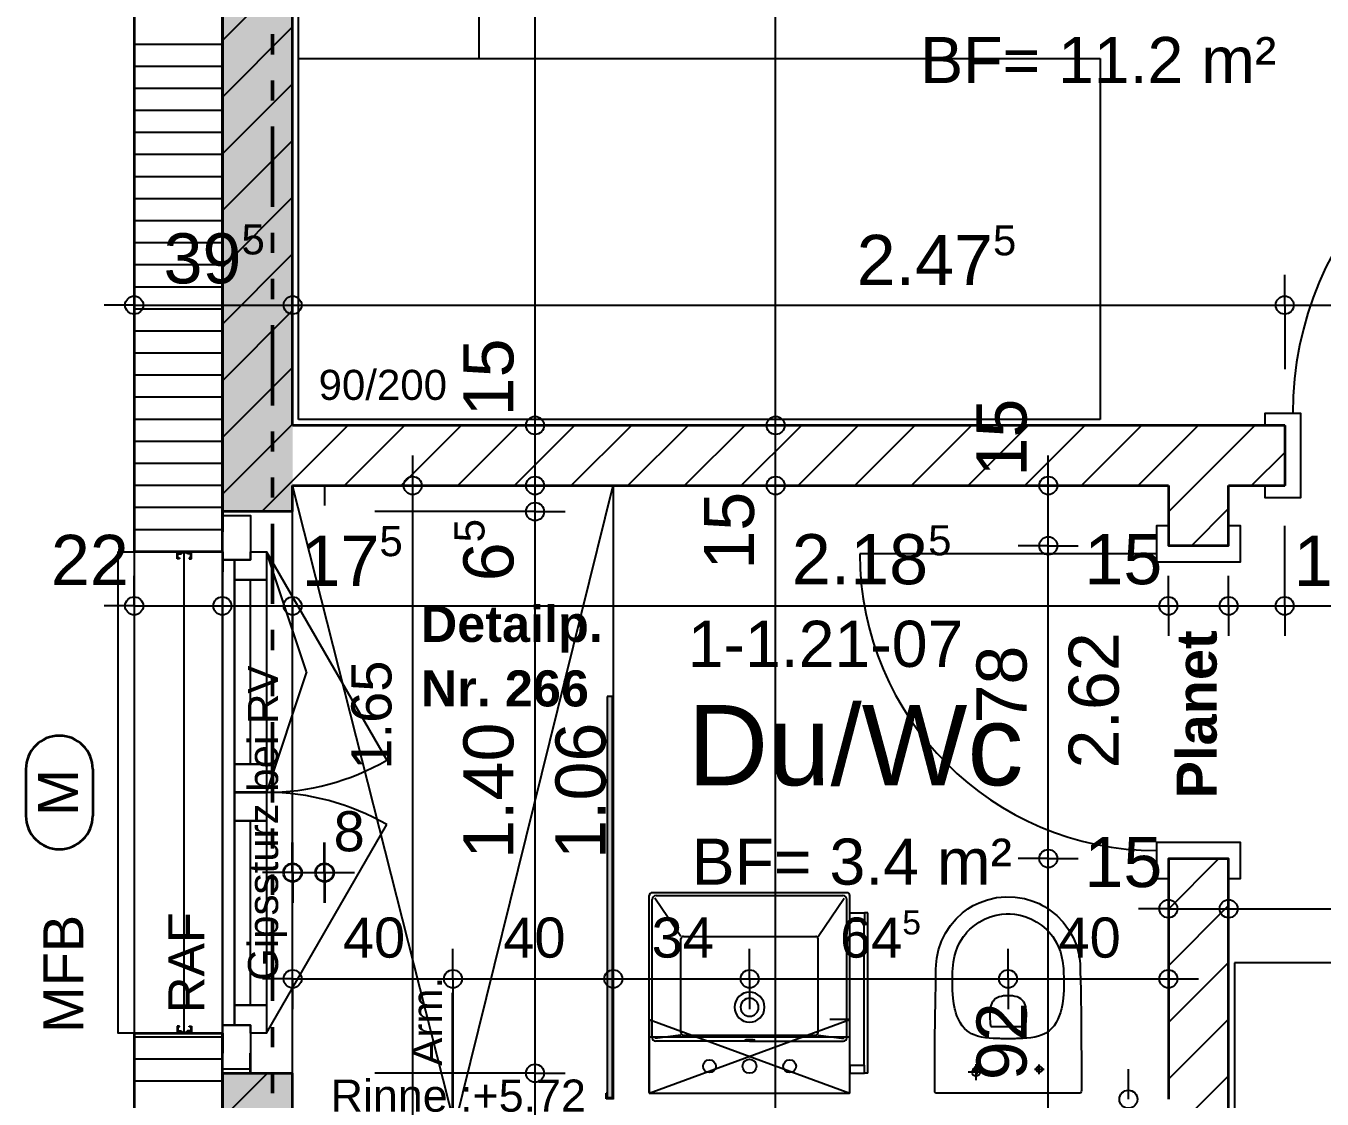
# Model space of a CAD drawing. Header units: centimetres. Extents: x 0.3 to 84.3, y 0.3 to 59.7.
# Drawn here: x 30.68 to 37.15, y 37.53 to 42.89 of the extents above; entities that cross this region are included whole.
import ezdxf

# ---------------------------------------------------------------- set-up
doc = ezdxf.new("R2010")
doc.units = ezdxf.units.CM
for name, pattern in [('AUSGEZOGEN', [0]), ('LINIE_23', [0.79, 0.4, -0.13, 0, -0.13, 0, -0.13]), ('PHANTOM', [63.5, 31.75, -6.35, 6.35, -6.35, 6.35, -6.35]), ('PUNKT', [6.35, 0, -6.35]), ('RAND', [44.45, 12.7, -6.35, 12.7, -6.35, 0, -6.35]), ('VERDECKT', [9.525, 6.35, -3.175])]:
    doc.linetypes.add(name, pattern=pattern)
for name, color, linetype, lineweight in [('Bad', 7, 'AUSGEZOGEN', 25), ('Bauachsen grob', 7, 'RAND', 25), ('Daemmung', 7, 'AUSGEZOGEN', 35), ('Fenster', 7, 'AUSGEZOGEN', 35), ('Fensterleibung Beton', 7, 'AUSGEZOGEN', 35), ('Fuellflaeche tragende Wände MW', 7, 'AUSGEZOGEN', 25), ('Oeffnungsrichtung Fenster', 7, 'AUSGEZOGEN', 25), ('Raumbezeichnung', 7, 'AUSGEZOGEN', 35), ('Rolladen', 7, 'AUSGEZOGEN', 25), ('Text Koten', 7, 'AUSGEZOGEN', 50), ('Text Werkplan Ausfuehrung', 7, 'AUSGEZOGEN', 50), ('Tuerzarge', 7, 'AUSGEZOGEN', 25), ('Vorhangbrett', 7, 'AUSGEZOGEN', 25), ('Wand Mauerwerk tragend', 7, 'AUSGEZOGEN', 35), ('Werkplan- Ausfuehrungsmasse', 7, 'AUSGEZOGEN', 25)]:
    doc.layers.add(name, color=color, linetype=linetype, lineweight=lineweight)
for name, color, linetype, lineweight, true_color in [('Elektro Text', 7, 'AUSGEZOGEN', 35, 0x656565), ('Moebel', 7, 'AUSGEZOGEN', 25, 0xababab), ('Sanitaer Apparate', 7, 'AUSGEZOGEN', 35, 0x656565), ('Sanitaer Text', 7, 'AUSGEZOGEN', 35, 0x656565), ('Sanitaer Vermassung', 7, 'AUSGEZOGEN', 35, 0x656565)]:
    doc.layers.add(name, color=color, linetype=linetype, lineweight=lineweight, true_color=true_color)
doc.styles.add('ARIAL', font='ARIAL.TTF')

msp = doc.modelspace()

# ---------------------------------------------------------------- hatches: boundary and pattern name
at = {"layer": 'Bad', "linetype": 'AUSGEZOGEN', "lineweight": 25, "true_color": 0xa8ffff}
msp.add_hatch(color=131, dxfattribs=at).paths.add_polyline_path([(33.58, 39.542), (33.58, 37.542), (33.606, 37.542), (33.606, 39.542)])
at = {"layer": 'Fuellflaeche tragende Wände MW', "linetype": 'AUSGEZOGEN', "lineweight": 25}
for points in [[(31.66, 46.814), (31.66, 40.464), (32.01, 40.464), (32.01, 46.814)], [(31.66, 37.664), (31.66, 34.594), (32.01, 34.594), (32.01, 37.664)]]:
    msp.add_hatch(color=254, dxfattribs=at).paths.add_polyline_path(points)

# ---------------------------------------------------------------- linework, layer by layer
at = {"layer": 'Bad', "color": 7, "linetype": 'AUSGEZOGEN', "lineweight": 25}
for p, q in [((32.82, 37.404), (32.01, 40.594)), ((32.82, 37.404), (33.61, 40.594)), ((33.61, 40.594), (33.61, 37.534)), ((33.58, 39.542), (33.58, 37.542)), ((33.606, 39.542), (33.58, 39.542)), ((33.606, 37.542), (33.606, 39.542)), ((35.42, 37.6289), (35.42, 37.7089)), ((35.46, 37.6689), (35.38, 37.6689)), ((33.578, 37.564), (33.574, 37.564)), ((33.574, 37.536), (33.574, 37.564)), ((33.612, 37.536), (33.574, 37.536)), ((33.578, 37.54), (33.578, 37.564)), ((33.578, 37.54), (33.608, 37.54)), ((33.58, 37.542), (33.606, 37.542)), ((33.608, 37.564), (33.608, 37.54)), ((33.612, 37.564), (33.608, 37.564)), ((33.612, 37.536), (33.612, 37.564))]:
    msp.add_line(p, q, dxfattribs=at)
msp.add_circle((35.42, 37.6689), 0.02, dxfattribs=at)
at = {"layer": 'Bauachsen grob', "color": 32, "linetype": 'LINIE_23', "lineweight": 50, "true_color": 0xc36e14}
msp.add_line((31.91, 1.394), (31.91, 57.974), dxfattribs=at)
at = {"layer": 'Daemmung', "color": 7, "linetype": 'AUSGEZOGEN', "lineweight": 35}
for p, q in [((31.22, 47.164), (31.22, 40.264)), ((31.66, 40.464), (31.66, 46.814)), ((31.66, 40.264), (31.66, 40.464)), ((31.66, 40.264), (31.22, 40.264)), ((31.22, 37.864), (31.66, 37.864)), ((31.22, 37.864), (31.22, 34.394)), ((31.66, 37.664), (31.66, 37.864)), ((31.66, 34.594), (31.66, 37.664))]:
    msp.add_line(p, q, dxfattribs=at)
at = {"layer": 'Daemmung', "color": 7, "linetype": 'AUSGEZOGEN', "lineweight": 25}
for p, q in [((31.66, 42.794), (31.22, 42.794)), ((31.66, 42.684), (31.22, 42.684)), ((31.66, 42.574), (31.22, 42.574)), ((31.66, 42.464), (31.22, 42.464)), ((31.66, 42.464), (31.22, 42.464)), ((31.66, 42.354), (31.22, 42.354)), ((31.66, 42.244), (31.22, 42.244)), ((31.66, 42.134), (31.22, 42.134)), ((31.66, 42.024), (31.22, 42.024)), ((31.66, 42.024), (31.22, 42.024)), ((31.66, 41.914), (31.22, 41.914)), ((31.66, 41.804), (31.22, 41.804)), ((31.66, 41.694), (31.22, 41.694)), ((31.66, 41.584), (31.22, 41.584)), ((31.66, 41.584), (31.22, 41.584)), ((31.66, 41.474), (31.22, 41.474)), ((31.66, 41.364), (31.22, 41.364)), ((31.66, 41.254), (31.22, 41.254)), ((31.66, 41.144), (31.22, 41.144)), ((31.66, 41.144), (31.22, 41.144)), ((31.66, 41.034), (31.22, 41.034)), ((31.66, 40.924), (31.22, 40.924)), ((31.66, 40.814), (31.22, 40.814)), ((31.66, 40.704), (31.22, 40.704)), ((31.66, 40.704), (31.22, 40.704)), ((31.66, 40.594), (31.22, 40.594)), ((31.66, 40.484), (31.22, 40.484)), ((31.66, 40.374), (31.22, 40.374)), ((31.66, 40.264), (31.22, 40.264)), ((31.66, 37.844), (31.22, 37.844)), ((31.66, 37.734), (31.22, 37.734)), ((31.66, 37.624), (31.22, 37.624)), ((31.66, 37.624), (31.22, 37.624))]:
    msp.add_line(p, q, dxfattribs=at)
at = {"layer": 'Daemmung', "color": 7, "linetype": 'VERDECKT', "lineweight": 25}
msp.add_line((31.22, 40.264), (31.22, 37.784), dxfattribs=at)
at = {"layer": 'Elektro Text', "color": 40, "linetype": 'AUSGEZOGEN', "lineweight": 35}
for p, q in [((30.68, 39.1801), (30.68, 38.9473)), ((31.0133, 39.1801), (31.0133, 38.9473))]:
    msp.add_line(p, q, dxfattribs=at)
for centre, start, end in [((30.8467, 39.1801), 0, 180), ((30.8467, 38.9473), 180, 0)]:
    msp.add_arc(centre, 0.1667, start, end, dxfattribs=at)
at = {"layer": 'Fenster', "color": 7, "linetype": 'AUSGEZOGEN', "lineweight": 25}
for p, q in [((31.8, 39.205), (31.8, 40.124)), ((31.8, 38.004), (31.8, 38.923))]:
    msp.add_line(p, q, dxfattribs=at)
for points in [[(31.66, 40.224), (31.66, 40.444), (31.8, 40.444), (31.8, 40.224), (31.66, 40.224)], [(31.66, 37.864), (31.14, 37.864), (31.14, 40.264), (31.66, 40.264), (31.66, 37.864)], [(31.72, 40.224), (31.72, 39.065), (31.8, 39.065), (31.8, 39.063), (31.72, 39.063), (31.72, 37.904), (31.66, 37.904), (31.66, 40.224), (31.72, 40.224)], [(31.72, 40.124), (31.72, 40.224), (31.8, 40.224), (31.8, 40.264), (31.88, 40.264), (31.88, 40.124), (31.72, 40.124)], [(31.72, 39.205), (31.72, 40.124), (31.88, 40.124), (31.88, 39.205), (31.72, 39.205)], [(31.8, 39.065), (31.72, 39.065), (31.72, 39.205), (31.88, 39.205), (31.88, 39.065), (31.8, 39.065)], [(31.72, 38.923), (31.72, 39.063), (31.8, 39.063), (31.88, 39.063), (31.88, 38.923), (31.72, 38.923)], [(31.72, 38.004), (31.72, 38.923), (31.88, 38.923), (31.88, 38.004), (31.72, 38.004)], [(31.8, 37.864), (31.8, 37.904), (31.72, 37.904), (31.72, 38.004), (31.88, 38.004), (31.88, 37.864), (31.8, 37.864)], [(31.66, 37.684), (31.66, 37.904), (31.8, 37.904), (31.8, 37.684), (31.66, 37.684)]]:
    msp.add_lwpolyline(points, dxfattribs=at)
at = {"layer": 'Fensterleibung Beton', "color": 7, "linetype": 'AUSGEZOGEN', "lineweight": 25}
msp.add_line((32.01, 37.664), (32.01, 40.464), dxfattribs=at)
at = {"layer": 'Moebel', "color": 253, "linetype": 'AUSGEZOGEN', "lineweight": 25, "true_color": 0xababab}
for p, q in [((32.04, 42.724), (32.04, 43.624)), ((32.94, 43.624), (32.94, 42.724)), ((32.04, 42.724), (36.04, 42.724)), ((32.04, 40.924), (32.04, 42.724)), ((36.04, 42.724), (36.04, 40.924)), ((36.04, 40.924), (32.04, 40.924)), ((36.71, 38.214), (36.71, 37.014)), ((39.31, 38.214), (36.71, 38.214))]:
    msp.add_line(p, q, dxfattribs=at)
at = {"layer": 'Oeffnungsrichtung Fenster', "color": 7, "linetype": 'AUSGEZOGEN', "lineweight": 25}
for p, q in [((31.88, 40.264), (32.48, 39.2248)), ((32.08, 39.6645), (31.88, 40.264)), ((32.08, 39.6645), (31.88, 39.065)), ((31.88, 37.864), (32.48, 38.9032))]:
    msp.add_line(p, q, dxfattribs=at)
for centre, start, end in [((31.88, 40.264), 270, 300), ((31.88, 37.864), 60, 90)]:
    msp.add_arc(centre, 1.2, start, end, dxfattribs=at)
at = {"layer": 'Rolladen', "color": 7, "linetype": 'AUSGEZOGEN', "lineweight": 25}
for p, q in [((31.438, 40.263), (31.434, 40.263)), ((31.434, 40.229), (31.434, 40.263)), ((31.446, 40.229), (31.434, 40.229)), ((31.438, 40.257), (31.438, 40.263)), ((31.438, 40.257), (31.452, 40.257)), ((31.438, 40.253), (31.4537, 40.253)), ((31.438, 40.233), (31.438, 40.253)), ((31.438, 40.233), (31.446, 40.233)), ((31.446, 40.233), (31.446, 40.229)), ((31.452, 40.257), (31.459, 40.264)), ((31.4537, 40.253), (31.4607, 40.26)), ((31.481, 40.264), (31.459, 40.264)), ((31.4607, 40.26), (31.4793, 40.26)), ((31.475, 40.264), (31.465, 40.264)), ((31.476, 40.264), (31.475, 40.264)), ((31.4863, 40.253), (31.4793, 40.26)), ((31.488, 40.257), (31.481, 40.264)), ((31.502, 40.253), (31.4863, 40.253)), ((31.502, 40.257), (31.488, 40.257)), ((31.494, 40.233), (31.494, 40.229)), ((31.502, 40.233), (31.494, 40.233)), ((31.494, 40.229), (31.506, 40.229)), ((31.502, 40.257), (31.502, 40.263)), ((31.506, 40.263), (31.502, 40.263)), ((31.502, 40.233), (31.502, 40.253)), ((31.506, 40.229), (31.506, 40.263)), ((31.446, 37.899), (31.434, 37.899)), ((31.434, 37.899), (31.434, 37.865)), ((31.438, 37.895), (31.438, 37.875)), ((31.438, 37.895), (31.446, 37.895)), ((31.446, 37.895), (31.446, 37.899)), ((31.494, 37.899), (31.506, 37.899)), ((31.494, 37.895), (31.494, 37.899)), ((31.502, 37.895), (31.494, 37.895)), ((31.502, 37.895), (31.502, 37.875)), ((31.506, 37.899), (31.506, 37.865)), ((31.438, 37.865), (31.434, 37.865)), ((31.438, 37.875), (31.4537, 37.875)), ((31.438, 37.871), (31.438, 37.865)), ((31.438, 37.871), (31.452, 37.871)), ((31.452, 37.871), (31.459, 37.864)), ((31.4537, 37.875), (31.4607, 37.868)), ((31.481, 37.864), (31.459, 37.864)), ((31.4607, 37.868), (31.4793, 37.868)), ((31.475, 37.864), (31.465, 37.864)), ((31.476, 37.864), (31.475, 37.864)), ((31.4863, 37.875), (31.4793, 37.868)), ((31.488, 37.871), (31.481, 37.864)), ((31.502, 37.875), (31.4863, 37.875)), ((31.502, 37.871), (31.488, 37.871)), ((31.502, 37.871), (31.502, 37.865)), ((31.506, 37.865), (31.502, 37.865))]:
    msp.add_line(p, q, dxfattribs=at)
at = {"layer": 'Rolladen', "color": 7, "linetype": 'PHANTOM', "lineweight": 25}
msp.add_line((31.47, 37.864), (31.47, 40.264), dxfattribs=at)
at = {"layer": 'Sanitaer Apparate', "color": 7, "linetype": 'AUSGEZOGEN', "lineweight": 25}
for p, q in [((33.79, 37.568), (33.79, 38.55)), ((34.776, 38.564), (33.804, 38.564)), ((33.8244, 38.5496), (34.7556, 38.5496)), ((34.79, 37.568), (34.79, 38.55)), ((35.5229, 38.5392), (35.5689, 38.5436)), ((35.5689, 38.5436), (35.6152, 38.5421)), ((35.6152, 38.5421), (35.661, 38.5347)), ((33.8044, 37.84), (33.8044, 38.5296)), ((33.948, 38.3461), (33.8178, 38.5362)), ((34.632, 38.3461), (34.7622, 38.5362)), ((34.7756, 37.84), (34.7756, 38.5296)), ((35.3532, 38.464), (35.3792, 38.4833)), ((35.3792, 38.4833), (35.3921, 38.4916)), ((35.3921, 38.4916), (35.4057, 38.4994)), ((35.4057, 38.4994), (35.4356, 38.514)), ((35.4356, 38.514), (35.4776, 38.529)), ((35.4776, 38.529), (35.5229, 38.5392)), ((35.661, 38.5347), (35.7039, 38.5223)), ((35.7039, 38.5223), (35.7346, 38.5096)), ((35.7346, 38.5096), (35.7486, 38.5026)), ((35.7486, 38.5026), (35.7619, 38.4951)), ((35.7619, 38.4951), (35.7889, 38.4774)), ((35.7889, 38.4774), (35.8228, 38.4497)), ((34.79, 38.424), (34.79, 38.464)), ((34.79, 38.464), (34.864, 38.464)), ((34.79, 38.424), (34.864, 38.424)), ((34.86, 38.424), (34.86, 37.704)), ((34.864, 38.464), (34.864, 38.424)), ((34.87, 38.464), (34.864, 38.464)), ((34.88, 38.464), (34.87, 38.464)), ((34.88, 37.664), (34.88, 38.464)), ((35.2923, 38.4), (35.3214, 38.4344)), ((35.3214, 38.4344), (35.3532, 38.464)), ((35.4116, 38.4007), (35.4364, 38.4177)), ((35.4364, 38.4177), (35.4629, 38.432)), ((35.4629, 38.432), (35.4908, 38.4433)), ((35.4908, 38.4433), (35.5198, 38.4516)), ((35.5198, 38.4516), (35.5483, 38.4566)), ((35.5483, 38.4566), (35.5698, 38.4583)), ((35.5698, 38.4583), (35.58, 38.4586)), ((35.58, 38.4586), (35.5902, 38.4583)), ((35.5902, 38.4583), (35.6117, 38.4566)), ((35.6117, 38.4566), (35.6402, 38.4516)), ((35.6402, 38.4516), (35.6692, 38.4433)), ((35.6692, 38.4433), (35.6971, 38.432)), ((35.6971, 38.432), (35.7236, 38.4177)), ((35.7236, 38.4177), (35.7485, 38.4007)), ((35.8228, 38.4497), (35.8545, 38.4167)), ((35.8545, 38.4167), (35.882, 38.38)), ((33.96, 38.3461), (34.62, 38.3461)), ((35.2481, 38.3219), (35.2678, 38.3623)), ((35.2678, 38.3623), (35.2923, 38.4)), ((35.3571, 38.3448), (35.3671, 38.358)), ((35.3671, 38.358), (35.3744, 38.3664)), ((35.3744, 38.3664), (35.3895, 38.3818)), ((35.3895, 38.3818), (35.4116, 38.4007)), ((35.7485, 38.4007), (35.7705, 38.3819)), ((35.7705, 38.3819), (35.7856, 38.3664)), ((35.7856, 38.3664), (35.7929, 38.358)), ((35.7929, 38.358), (35.8029, 38.3449)), ((35.882, 38.38), (35.9048, 38.3402)), ((33.948, 37.8662), (33.948, 38.3341)), ((34.632, 37.8662), (34.632, 38.3341)), ((35.2334, 38.2793), (35.2481, 38.3219)), ((35.3194, 38.2696), (35.3279, 38.2925)), ((35.3279, 38.2925), (35.338, 38.314)), ((35.338, 38.314), (35.3571, 38.3448)), ((35.8029, 38.3449), (35.8221, 38.314)), ((35.8221, 38.314), (35.8321, 38.2926)), ((35.8321, 38.2926), (35.8406, 38.2696)), ((35.9048, 38.3402), (35.9222, 38.298)), ((35.9222, 38.298), (35.9336, 38.2557)), ((35.2207, 38.2048), (35.2242, 38.2369)), ((35.2242, 38.2369), (35.2334, 38.2793)), ((35.3033, 38.1694), (35.3078, 38.2196)), ((35.3078, 38.2196), (35.3127, 38.2454)), ((35.3127, 38.2454), (35.3194, 38.2696)), ((35.8406, 38.2696), (35.8519, 38.2228)), ((35.8519, 38.2228), (35.856, 38.1867)), ((35.9336, 38.2557), (35.9384, 38.2237)), ((35.9384, 38.2237), (35.9394, 38.2095)), ((35.2187, 38.1197), (35.2198, 38.1815)), ((35.2198, 38.1815), (35.2207, 38.2048)), ((35.3028, 38.1459), (35.3033, 38.1694)), ((35.856, 38.1867), (35.8567, 38.1706)), ((35.8567, 38.1706), (35.8569, 38.1617)), ((35.8569, 38.1617), (35.8572, 38.1444)), ((35.9394, 38.2095), (35.9397, 38.2029)), ((35.9397, 38.2029), (35.9399, 38.195)), ((35.9399, 38.195), (35.9403, 38.1745)), ((35.9403, 38.1745), (35.942, 38.0789)), ((35.217, 38.02), (35.2187, 38.1197)), ((35.3023, 38.1155), (35.3028, 38.1459)), ((35.3027, 38.077), (35.3023, 38.1155)), ((35.8572, 38.1444), (35.8577, 38.1155)), ((35.8577, 38.1155), (35.8573, 38.077)), ((35.3051, 38.0386), (35.3027, 38.077)), ((35.3088, 38.01), (35.3051, 38.0386)), ((35.508, 38.0272), (35.5029, 38.021)), ((35.5159, 38.0342), (35.508, 38.0272)), ((35.5253, 38.0399), (35.5159, 38.0342)), ((35.5356, 38.0442), (35.5253, 38.0399)), ((35.5464, 38.0471), (35.5356, 38.0442)), ((35.5576, 38.049), (35.5464, 38.0471)), ((35.5691, 38.0499), (35.5576, 38.049)), ((35.58, 38.0502), (35.5691, 38.0499)), ((35.5909, 38.0499), (35.58, 38.0502)), ((35.6024, 38.049), (35.5909, 38.0499)), ((35.6136, 38.0471), (35.6024, 38.049)), ((35.6244, 38.0442), (35.6136, 38.0471)), ((35.6347, 38.0399), (35.6244, 38.0442)), ((35.6441, 38.0342), (35.6347, 38.0399)), ((35.652, 38.0272), (35.6441, 38.0342)), ((35.6571, 38.021), (35.652, 38.0272)), ((35.8549, 38.0386), (35.8512, 38.01)), ((35.8573, 38.077), (35.8549, 38.0386)), ((35.942, 38.0789), (35.9442, 37.9209)), ((35.216, 37.9443), (35.217, 38.02)), ((35.3121, 37.993), (35.3088, 38.01)), ((35.3137, 37.9856), (35.3121, 37.993)), ((35.3153, 37.9795), (35.3137, 37.9856)), ((35.3189, 37.9668), (35.3153, 37.9795)), ((35.3247, 37.9498), (35.3189, 37.9668)), ((35.4892, 37.9784), (35.4884, 37.9641)), ((35.4884, 37.9641), (35.4885, 37.9498)), ((35.4913, 37.9922), (35.4892, 37.9784)), ((35.4949, 38.0049), (35.4913, 37.9922)), ((35.4987, 38.0137), (35.4949, 38.0049)), ((35.5008, 38.0176), (35.4987, 38.0137)), ((35.5029, 38.021), (35.5008, 38.0176)), ((35.6592, 38.0176), (35.6571, 38.021)), ((35.6613, 38.0137), (35.6592, 38.0176)), ((35.6651, 38.0049), (35.6613, 38.0137)), ((35.6686, 37.9922), (35.6651, 38.0049)), ((35.6708, 37.9784), (35.6686, 37.9922)), ((35.6716, 37.9641), (35.6708, 37.9784)), ((35.6715, 37.9498), (35.6716, 37.9641)), ((35.8411, 37.9668), (35.8353, 37.9498)), ((35.8447, 37.9795), (35.8411, 37.9668)), ((35.8463, 37.9856), (35.8447, 37.9795)), ((35.8479, 37.993), (35.8463, 37.9856)), ((35.8512, 38.01), (35.8479, 37.993)), ((35.2148, 37.8234), (35.216, 37.9443)), ((35.332, 37.9326), (35.3247, 37.9498)), ((35.3407, 37.9162), (35.332, 37.9326)), ((35.351, 37.9007), (35.3407, 37.9162)), ((35.3629, 37.8867), (35.351, 37.9007)), ((35.4885, 37.9498), (35.4892, 37.9355)), ((35.4892, 37.9355), (35.4902, 37.9222)), ((35.4902, 37.9222), (35.4909, 37.9127)), ((35.4909, 37.9127), (35.4912, 37.9084)), ((35.4912, 37.9084), (35.4914, 37.9054)), ((35.4914, 37.9054), (35.4916, 37.9027)), ((35.4916, 37.9027), (35.492, 37.9012)), ((35.492, 37.9012), (35.4923, 37.9001)), ((35.4923, 37.9001), (35.4927, 37.8993)), ((35.4927, 37.8993), (35.4936, 37.8983)), ((35.4936, 37.8983), (35.4943, 37.8978)), ((35.4943, 37.8978), (35.4951, 37.8973)), ((35.4951, 37.8973), (35.4965, 37.8969)), ((35.4965, 37.8969), (35.4974, 37.8968)), ((35.4974, 37.8968), (35.4976, 37.8968)), ((35.4976, 37.8968), (35.501, 37.8967)), ((35.501, 37.8967), (35.525, 37.8966)), ((35.525, 37.8966), (35.58, 37.8964)), ((35.58, 37.8964), (35.635, 37.8966)), ((35.635, 37.8966), (35.6591, 37.8967)), ((35.6591, 37.8967), (35.6635, 37.8969)), ((35.6635, 37.8969), (35.6648, 37.8973)), ((35.6648, 37.8973), (35.6657, 37.8978)), ((35.6657, 37.8978), (35.6664, 37.8983)), ((35.6664, 37.8983), (35.6672, 37.8993)), ((35.6672, 37.8993), (35.6677, 37.9001)), ((35.6677, 37.9), (35.6684, 37.9024)), ((35.6677, 37.9001), (35.668, 37.9012)), ((35.668, 37.9012), (35.6683, 37.9027)), ((35.6683, 37.9027), (35.6686, 37.9054)), ((35.6684, 37.9024), (35.6683, 37.9026)), ((35.6686, 37.9054), (35.6688, 37.9084)), ((35.6688, 37.9084), (35.669, 37.9127)), ((35.669, 37.9127), (35.6698, 37.9222)), ((35.6698, 37.9222), (35.6707, 37.9355)), ((35.6707, 37.9355), (35.6715, 37.9498)), ((35.809, 37.9008), (35.7971, 37.8867)), ((35.8193, 37.9162), (35.809, 37.9008)), ((35.828, 37.9326), (35.8193, 37.9162)), ((35.8353, 37.9498), (35.828, 37.9326)), ((35.9442, 37.9209), (35.9453, 37.8161)), ((33.948, 37.8542), (33.8178, 37.8374)), ((33.96, 37.8542), (34.62, 37.8542)), ((34.632, 37.8542), (34.7622, 37.8374)), ((35.3759, 37.8746), (35.3629, 37.8867)), ((35.3866, 37.8669), (35.3759, 37.8746)), ((35.3921, 37.8635), (35.3866, 37.8669)), ((35.3977, 37.8605), (35.3921, 37.8635)), ((35.4102, 37.8548), (35.3977, 37.8605)), ((35.4278, 37.8488), (35.4102, 37.8548)), ((35.4469, 37.8441), (35.4278, 37.8488)), ((35.4664, 37.8409), (35.4469, 37.8441)), ((35.4863, 37.8389), (35.4664, 37.8409)), ((35.5061, 37.8376), (35.4863, 37.8389)), ((35.5249, 37.8368), (35.5061, 37.8376)), ((35.5385, 37.8363), (35.5249, 37.8368)), ((35.5455, 37.836), (35.5385, 37.8363)), ((35.5551, 37.8357), (35.5455, 37.836)), ((35.5697, 37.8355), (35.5551, 37.8357)), ((35.58, 37.8354), (35.5697, 37.8355)), ((35.5903, 37.8355), (35.58, 37.8354)), ((35.6049, 37.8357), (35.5903, 37.8355)), ((35.6145, 37.836), (35.6049, 37.8357)), ((35.6215, 37.8363), (35.6145, 37.836)), ((35.6351, 37.8368), (35.6215, 37.8363)), ((35.6539, 37.8376), (35.6351, 37.8368)), ((35.6737, 37.8389), (35.6539, 37.8376)), ((35.6936, 37.8409), (35.6737, 37.8389)), ((35.7131, 37.8441), (35.6936, 37.8409)), ((35.7322, 37.8487), (35.7131, 37.8441)), ((35.7498, 37.8548), (35.7322, 37.8487)), ((35.7623, 37.8605), (35.7498, 37.8548)), ((35.7679, 37.8635), (35.7623, 37.8605)), ((35.7733, 37.8669), (35.7679, 37.8635)), ((35.7841, 37.8747), (35.7733, 37.8669)), ((35.7971, 37.8867), (35.7841, 37.8747)), ((34.29, 37.824), (33.8204, 37.824)), ((34.29, 37.824), (34.7596, 37.824)), ((35.2137, 37.57), (35.2148, 37.8234)), ((35.9453, 37.8161), (35.9459, 37.7402)), ((34.79, 37.704), (34.79, 37.664)), ((34.79, 37.704), (34.864, 37.704)), ((34.864, 37.664), (34.864, 37.704)), ((35.4224, 37.6986), (35.4248, 37.6989)), ((35.4248, 37.6989), (35.427, 37.6988)), ((35.4251, 37.6599), (35.4251, 37.7079)), ((35.7354, 37.6599), (35.7354, 37.7079)), ((35.9459, 37.7402), (35.9462, 37.6401)), ((34.79, 37.664), (34.864, 37.664)), ((34.87, 37.664), (34.864, 37.664)), ((34.88, 37.664), (34.87, 37.664)), ((35.4011, 37.6839), (35.4491, 37.6839)), ((35.4101, 37.6839), (35.4113, 37.6893)), ((35.4114, 37.6782), (35.4101, 37.6839)), ((35.4113, 37.6893), (35.4142, 37.694)), ((35.4146, 37.6734), (35.4114, 37.6782)), ((35.4142, 37.694), (35.4184, 37.6972)), ((35.4191, 37.6702), (35.4146, 37.6734)), ((35.4184, 37.6972), (35.4224, 37.6986)), ((35.4232, 37.6691), (35.4191, 37.6702)), ((35.4255, 37.6689), (35.4232, 37.6691)), ((35.4279, 37.6692), (35.4255, 37.6689)), ((35.427, 37.6988), (35.4309, 37.6977)), ((35.4319, 37.6706), (35.4279, 37.6692)), ((35.4309, 37.6977), (35.4352, 37.6949)), ((35.4361, 37.6738), (35.4319, 37.6706)), ((35.4352, 37.6949), (35.4384, 37.6907)), ((35.4389, 37.6781), (35.4361, 37.6738)), ((35.4384, 37.6907), (35.4398, 37.6867)), ((35.44, 37.682), (35.4389, 37.6781)), ((35.4398, 37.6867), (35.4401, 37.6843)), ((35.4401, 37.6843), (35.44, 37.682)), ((35.7114, 37.6839), (35.7594, 37.6839)), ((35.7204, 37.6837), (35.7215, 37.6891)), ((35.7216, 37.678), (35.7204, 37.6837)), ((35.7215, 37.6891), (35.7244, 37.6938)), ((35.7248, 37.6731), (35.7216, 37.678)), ((35.7244, 37.6938), (35.7286, 37.697)), ((35.7293, 37.67), (35.7248, 37.6731)), ((35.7286, 37.697), (35.7326, 37.6984)), ((35.7334, 37.6688), (35.7293, 37.67)), ((35.7326, 37.6984), (35.735, 37.6987)), ((35.7358, 37.6687), (35.7334, 37.6688)), ((35.735, 37.6987), (35.7373, 37.6985)), ((35.7382, 37.669), (35.7358, 37.6687)), ((35.7373, 37.6985), (35.7411, 37.6975)), ((35.7422, 37.6704), (35.7382, 37.669)), ((35.7411, 37.6975), (35.7455, 37.6946)), ((35.7463, 37.6736), (35.7422, 37.6704)), ((35.7455, 37.6946), (35.7487, 37.6905)), ((35.7492, 37.6779), (35.7463, 37.6736)), ((35.7487, 37.6905), (35.7501, 37.6865)), ((35.7502, 37.6818), (35.7492, 37.6779)), ((35.7501, 37.6865), (35.7504, 37.684)), ((35.7504, 37.684), (35.7502, 37.6818)), ((35.9462, 37.6401), (35.9455, 37.5795)), ((35.2206, 37.564), (35.2137, 37.57)), ((35.944, 37.5706), (35.9404, 37.564)), ((35.9455, 37.5795), (35.944, 37.5706)), ((33.794, 37.564), (34.786, 37.564)), ((35.58, 37.564), (35.2206, 37.564)), ((35.2206, 37.564), (35.2206, 37.564)), ((35.2206, 37.564), (35.2206, 37.564)), ((35.9404, 37.564), (35.58, 37.564)), ((35.9404, 37.564), (35.9404, 37.564)), ((35.9404, 37.564), (35.9404, 37.564))]:
    msp.add_line(p, q, dxfattribs=at)
at = {"layer": 'Sanitaer Apparate', "color": 240, "linetype": 'VERDECKT', "lineweight": 35}
msp.add_line((32.81, 37.264), (32.81, 38.064), dxfattribs=at)
at = {"layer": 'Sanitaer Apparate', "color": 7, "linetype": 'PUNKT', "lineweight": 25}
for p, q in [((34.79, 37.932), (33.79, 37.932)), ((33.79, 37.932), (33.79, 37.564)), ((34.79, 37.564), (34.79, 37.932)), ((33.79, 37.564), (34.79, 37.564))]:
    msp.add_line(p, q, dxfattribs=at)
at = {"layer": 'Sanitaer Apparate', "color": 7, "linetype": 'PHANTOM', "lineweight": 25}
for p, q in [((33.79, 37.564), (34.79, 37.932)), ((33.79, 37.932), (34.79, 37.564)), ((34.79, 37.844), (33.79, 37.844)), ((33.79, 37.844), (33.79, 37.564)), ((34.79, 37.564), (34.79, 37.844))]:
    msp.add_line(p, q, dxfattribs=at)
at = {"layer": 'Sanitaer Apparate', "color": 7, "linetype": 'AUSGEZOGEN', "lineweight": 25}
for centre, radius in [((34.09, 37.6987), 0.032), ((34.29, 37.6987), 0.035), ((34.49, 37.6987), 0.032)]:
    msp.add_circle(centre, radius, dxfattribs=at)
for centre, radius, start, end in [((33.804, 38.55), 0.014, 90, 180), ((33.8244, 38.5296), 0.02, 90, 180), ((34.7556, 38.5296), 0.02, 0, 90), ((34.776, 38.55), 0.014, 0, 90), ((33.96, 38.3341), 0.012, 90, 180), ((34.62, 38.3341), 0.012, 0, 90), ((34.29, 37.9931), 0.075, 90, 270), ((34.29, 37.9931), 0.045, 90, 270), ((34.29, 37.9931), 0.075, 270, 90), ((34.29, 37.9931), 0.045, 270, 90), ((33.8204, 37.84), 0.016, 180, 270), ((33.96, 37.8662), 0.012, 180, 270), ((34.62, 37.8662), 0.012, 270, 0), ((34.7596, 37.84), 0.016, 270, 0), ((33.794, 37.568), 0.004, 180, 270), ((34.786, 37.568), 0.004, 270, 0)]:
    msp.add_arc(centre, radius, start, end, dxfattribs=at)
msp.add_ellipse((34.29, 37.8301), major_axis=(-0.024, 0), ratio=0.087489, dxfattribs=at)
at = {"layer": 'Sanitaer Vermassung', "color": 240, "linetype": 'AUSGEZOGEN', "lineweight": 25}
for p, q in [((32.61, 40.594), (32.61, 40.744)), ((32.61, 40.594), (32.46, 40.594)), ((32.61, 40.594), (32.76, 40.594)), ((32.61, 40.594), (32.61, 40.594)), ((32.61, 37.294), (32.61, 40.594)), ((32.01, 38.134), (32.01, 38.284)), ((32.81, 38.134), (32.81, 38.284)), ((33.61, 38.134), (33.61, 38.284)), ((34.29, 38.134), (34.29, 38.284)), ((35.58, 38.134), (35.58, 38.284)), ((36.38, 38.134), (36.38, 38.284)), ((32.01, 38.134), (31.86, 38.134)), ((32.01, 38.134), (32.01, 37.984)), ((32.01, 38.134), (32.01, 38.134)), ((32.81, 38.134), (32.81, 37.984)), ((32.81, 38.134), (32.81, 37.864)), ((32.81, 38.134), (33.61, 38.134)), ((33.61, 38.134), (33.61, 37.984)), ((33.61, 38.134), (33.61, 38.134)), ((33.61, 38.134), (34.29, 38.134)), ((34.29, 38.134), (34.29, 37.984)), ((34.29, 38.134), (34.29, 38.134)), ((34.29, 38.134), (35.58, 38.134)), ((35.58, 38.134), (35.58, 37.984)), ((35.58, 38.134), (35.58, 38.134)), ((35.58, 38.134), (36.38, 38.134)), ((36.38, 38.134), (36.38, 37.984)), ((36.38, 38.134), (36.38, 38.134)), ((36.38, 38.134), (36.53, 38.134)), ((36.18, 37.534), (36.18, 37.684))]:
    msp.add_line(p, q, dxfattribs=at)
msp.add_lwpolyline([(32.01, 38.134), (32.0856, 38.134), (32.0856, 38.134), (32.81, 38.134)], dxfattribs=at)
for centre in [(32.61, 40.594), (32.01, 38.134), (32.81, 38.134), (33.61, 38.134), (34.29, 38.134), (35.58, 38.134), (36.38, 38.134), (36.18, 37.534)]:
    msp.add_circle(centre, 0.045, dxfattribs=at)
at = {"layer": 'Tuerzarge', "color": 7, "linetype": 'AUSGEZOGEN', "lineweight": 25}
msp.add_line((36.32, 40.254), (34.84, 40.254), dxfattribs=at)
for points in [[(37.04, 40.744), (37.04, 40.954), (36.86, 40.954), (36.86, 40.894), (36.96, 40.894), (36.96, 40.594), (36.86, 40.594), (36.86, 40.534), (37.04, 40.534), (37.04, 40.744)], [(36.53, 40.294), (36.38, 40.294), (36.38, 40.394), (36.32, 40.394), (36.32, 40.214), (36.74, 40.214), (36.74, 40.394), (36.68, 40.394), (36.68, 40.294), (36.53, 40.294)], [(36.53, 38.814), (36.32, 38.814), (36.32, 38.634), (36.38, 38.634), (36.38, 38.734), (36.68, 38.734), (36.68, 38.634), (36.74, 38.634), (36.74, 38.814), (36.53, 38.814)]]:
    msp.add_lwpolyline(points, dxfattribs=at)
for centre, radius, start, end in [((38.68, 40.954), 1.68, 90, 180), ((36.32, 40.254), 1.48, 180, 270)]:
    msp.add_arc(centre, radius, start, end, dxfattribs=at)
at = {"layer": 'Vorhangbrett', "color": 191, "linetype": 'PUNKT', "lineweight": 25, "true_color": 0xbe96ea}
msp.add_line((32.17, 40.594), (32.17, 37.294), dxfattribs=at)
at = {"layer": 'Vorhangbrett', "color": 191, "linetype": 'AUSGEZOGEN', "lineweight": 35, "true_color": 0xbe96ea}
for p, q in [((32.01, 38.664), (32.01, 38.814)), ((32.17, 38.664), (32.17, 38.814)), ((32.01, 38.664), (32.01, 38.514)), ((32.17, 38.664), (32.17, 38.514))]:
    msp.add_line(p, q, dxfattribs=at)
at = {"layer": 'Vorhangbrett', "color": 191, "linetype": 'AUSGEZOGEN', "lineweight": 25, "true_color": 0xbe96ea}
for p, q in [((32.01, 38.664), (31.86, 38.664)), ((32.17, 38.664), (32.32, 38.664))]:
    msp.add_line(p, q, dxfattribs=at)
msp.add_lwpolyline([(32.01, 38.664), (32.0404, 38.664), (32.0404, 38.664), (32.17, 38.664)], dxfattribs=at)
at = {"layer": 'Vorhangbrett', "color": 191, "linetype": 'AUSGEZOGEN', "lineweight": 35, "true_color": 0xbe96ea}
for centre in [(32.01, 38.664), (32.17, 38.664)]:
    msp.add_circle(centre, 0.045, dxfattribs=at)
at = {"layer": 'Wand Mauerwerk tragend', "color": 7, "linetype": 'AUSGEZOGEN', "lineweight": 35}
for p, q in [((31.66, 46.814), (31.66, 40.464)), ((32.01, 40.894), (32.01, 46.814)), ((36.96, 40.894), (32.01, 40.894)), ((36.96, 40.894), (36.96, 40.594)), ((32.01, 40.464), (32.01, 40.594)), ((32.01, 40.594), (36.38, 40.594)), ((36.38, 40.594), (36.38, 40.294)), ((36.68, 40.294), (36.68, 40.594)), ((36.68, 40.594), (36.96, 40.594)), ((31.8, 40.464), (31.66, 40.464)), ((32.01, 40.464), (31.8, 40.464)), ((36.68, 40.294), (36.38, 40.294)), ((36.38, 38.734), (36.68, 38.734)), ((36.38, 38.734), (36.38, 37.534)), ((36.68, 36.984), (36.68, 38.734)), ((31.66, 37.664), (31.8, 37.664)), ((31.66, 37.664), (31.66, 34.594)), ((31.8, 37.664), (32.01, 37.664)), ((32.01, 37.294), (32.01, 37.664))]:
    msp.add_line(p, q, dxfattribs=at)
at = {"layer": 'Wand Mauerwerk tragend', "color": 7, "linetype": 'AUSGEZOGEN', "lineweight": 25}
for p, q in [((31.66, 42.8134), (32.01, 43.1634)), ((31.66, 42.5306), (32.01, 42.8806)), ((31.66, 42.2477), (32.01, 42.5977)), ((31.66, 41.9649), (32.01, 42.3149)), ((31.66, 41.682), (32.01, 42.032)), ((31.66, 41.3992), (32.01, 41.7492)), ((31.66, 41.1163), (32.01, 41.4663)), ((31.66, 40.8335), (32.01, 41.1835)), ((31.66, 40.5507), (32.01, 40.9007)), ((32.01, 40.6178), (32.2862, 40.894)), ((31.8562, 40.464), (32.01, 40.6178)), ((36.38, 40.4623), (36.5117, 40.594)), ((36.4945, 40.294), (36.68, 40.4795)), ((36.38, 38.4824), (36.6316, 38.734)), ((31.66, 37.4394), (31.8846, 37.664))]:
    msp.add_line(p, q, dxfattribs=at)
at = {"layer": 'Wand Mauerwerk tragend', "color": 180, "linetype": 'PUNKT', "lineweight": 35}
for p, q in [((31.8, 40.464), (31.66, 40.464)), ((31.66, 40.464), (31.66, 40.264)), ((31.8, 37.664), (31.8, 40.464)), ((31.66, 40.264), (31.66, 37.864)), ((31.66, 37.864), (31.66, 37.664)), ((31.66, 37.664), (31.8, 37.664))]:
    msp.add_line(p, q, dxfattribs=at)
at = {"layer": 'Wand Mauerwerk tragend', "color": 7, "linetype": 'AUSGEZOGEN', "lineweight": 25}
for points in [[(32.269, 40.594), (32.269, 40.594), (32.569, 40.894)], [(32.5519, 40.594), (32.5519, 40.594), (32.8519, 40.894)], [(32.8347, 40.594), (32.8347, 40.594), (33.1347, 40.894)], [(33.1176, 40.594), (33.1176, 40.594), (33.4176, 40.894)], [(33.4004, 40.594), (33.4004, 40.594), (33.7004, 40.894)], [(33.6832, 40.594), (33.6832, 40.594), (33.9832, 40.894)], [(33.9661, 40.594), (33.9661, 40.594), (34.2661, 40.894)], [(34.2489, 40.594), (34.2489, 40.594), (34.5489, 40.894)], [(34.5318, 40.594), (34.5318, 40.594), (34.8318, 40.894)], [(34.8146, 40.594), (34.8146, 40.594), (35.1146, 40.894)], [(35.0975, 40.594), (35.0975, 40.594), (35.3975, 40.894)], [(35.3803, 40.594), (35.3803, 40.594), (35.6803, 40.894)], [(35.6631, 40.594), (35.6631, 40.594), (35.9631, 40.894)], [(35.946, 40.594), (35.946, 40.594), (36.246, 40.894)], [(36.2288, 40.594), (36.2288, 40.594), (36.5288, 40.894)], [(36.5117, 40.594), (36.5117, 40.594), (36.8117, 40.894)], [(36.7945, 40.594), (36.7945, 40.594), (36.96, 40.7595)], [(36.38, 38.1996), (36.68, 38.4996), (36.68, 38.4996)], [(36.38, 37.9167), (36.68, 38.2167), (36.68, 38.2167)], [(36.38, 37.6339), (36.68, 37.9339), (36.68, 37.9339)], [(36.38, 37.3511), (36.68, 37.6511), (36.68, 37.6511)]]:
    msp.add_lwpolyline(points, dxfattribs=at)
at = {"layer": 'Werkplan- Ausfuehrungsmasse', "color": 7, "linetype": 'AUSGEZOGEN', "lineweight": 25}
for p, q in [((33.22, 40.894), (33.22, 46.814)), ((34.42, 40.894), (34.42, 46.814)), ((31.22, 41.494), (31.22, 41.644)), ((32.01, 41.494), (32.01, 41.644)), ((36.96, 41.494), (36.96, 41.644)), ((31.22, 41.494), (31.07, 41.494)), ((31.22, 41.494), (31.22, 41.344)), ((31.22, 41.494), (31.22, 41.494)), ((32.01, 41.494), (32.01, 41.344)), ((32.01, 41.494), (32.01, 41.494)), ((36.96, 41.494), (36.96, 41.344)), ((36.96, 41.494), (38.72, 41.494)), ((33.22, 40.894), (33.07, 40.894)), ((33.22, 40.894), (33.37, 40.894)), ((33.22, 40.894), (33.22, 40.894)), ((33.22, 40.594), (33.22, 40.894)), ((34.42, 40.894), (34.27, 40.894)), ((34.42, 40.894), (34.57, 40.894)), ((34.42, 40.894), (34.42, 40.894)), ((34.42, 40.594), (34.42, 40.894)), ((35.78, 40.594), (35.78, 40.744)), ((33.22, 40.594), (33.07, 40.594)), ((33.22, 40.594), (33.37, 40.594)), ((33.22, 40.464), (33.22, 40.594)), ((34.42, 40.594), (34.27, 40.594)), ((34.42, 40.594), (34.57, 40.594)), ((34.42, 40.594), (34.42, 40.594)), ((34.42, 36.894), (34.42, 40.594)), ((35.78, 40.594), (35.63, 40.594)), ((35.78, 40.594), (35.93, 40.594)), ((35.78, 40.594), (35.78, 40.594)), ((35.78, 40.294), (35.78, 40.594)), ((33.22, 40.464), (33.07, 40.464)), ((33.22, 40.464), (33.37, 40.464)), ((33.22, 37.664), (33.22, 40.464)), ((35.78, 40.294), (35.63, 40.294)), ((35.78, 40.294), (35.93, 40.294)), ((35.78, 40.294), (35.78, 40.294)), ((35.78, 38.734), (35.78, 40.294)), ((31.22, 39.994), (31.22, 40.144)), ((31.66, 39.994), (31.66, 40.144)), ((32.01, 39.994), (32.01, 40.144)), ((36.38, 39.994), (36.38, 40.144)), ((36.68, 39.994), (36.68, 40.144)), ((36.96, 39.994), (36.96, 40.144)), ((31.22, 39.994), (31.07, 39.994)), ((31.22, 39.994), (31.22, 39.844)), ((31.22, 39.994), (31.22, 39.994)), ((31.22, 39.994), (31.66, 39.994)), ((31.66, 39.994), (31.66, 39.844)), ((31.66, 39.994), (31.66, 39.994)), ((31.66, 39.994), (32.01, 39.994)), ((32.01, 39.994), (32.01, 39.844)), ((32.01, 39.994), (32.01, 39.994)), ((36.38, 39.994), (36.38, 39.844)), ((36.38, 39.994), (36.38, 39.994)), ((36.38, 39.994), (36.68, 39.994)), ((36.68, 39.994), (36.68, 39.844)), ((36.68, 39.994), (36.68, 39.994)), ((36.96, 39.994), (36.96, 39.844)), ((36.96, 39.994), (38.72, 39.994)), ((35.78, 38.734), (35.63, 38.734)), ((35.78, 38.734), (35.93, 38.734)), ((35.78, 38.734), (35.78, 38.734)), ((35.78, 36.894), (35.78, 38.734)), ((36.38, 38.484), (36.38, 38.634)), ((36.68, 38.484), (36.68, 38.634)), ((36.38, 38.484), (36.23, 38.484)), ((36.38, 38.484), (36.38, 38.334)), ((36.38, 38.484), (36.38, 38.484)), ((36.38, 38.484), (36.68, 38.484)), ((36.68, 38.484), (36.68, 38.334)), ((36.68, 38.484), (36.68, 38.484)), ((36.68, 38.484), (39.32, 38.484)), ((33.22, 37.664), (33.07, 37.664)), ((33.22, 37.664), (33.37, 37.664)), ((33.22, 36.894), (33.22, 37.664))]:
    msp.add_line(p, q, dxfattribs=at)
for points in [[(31.22, 41.494), (31.2221, 41.494), (31.2221, 41.494), (32.01, 41.494)], [(32.01, 41.494), (32.5274, 41.494), (32.5274, 41.494), (33.2921, 41.494), (33.2921, 41.494), (36.96, 41.494)], [(36.96, 41.494), (36.96, 41.3071), (36.96, 41.3071), (36.96, 41.174)], [(33.22, 40.594), (33.1573, 40.594), (33.1573, 40.594), (33.1562, 40.594), (33.1562, 40.594), (33.1549, 40.594), (33.1549, 40.594), (33.1547, 40.594), (33.1547, 40.594), (33.1425, 40.594), (33.1425, 40.594), (32.42, 40.594)], [(33.22, 40.464), (33.1573, 40.464), (33.1573, 40.464), (33.1561, 40.464), (33.1561, 40.464), (33.1548, 40.464), (33.1548, 40.464), (33.1546, 40.464), (33.1546, 40.464), (33.1425, 40.464), (33.1425, 40.464), (32.42, 40.464)], [(36.96, 39.994), (36.96, 40.0565), (36.96, 40.0565), (36.96, 40.0569), (36.96, 40.0569), (36.96, 40.0583), (36.96, 40.0583), (36.96, 40.0587), (36.96, 40.0587), (36.96, 40.0589), (36.96, 40.0589), (36.96, 40.0591), (36.96, 40.0591), (36.96, 40.0594), (36.96, 40.0594), (36.96, 40.0596), (36.96, 40.0596), (36.96, 40.0597), (36.96, 40.0597), (36.96, 40.0598), (36.96, 40.0598), (36.96, 40.0599), (36.96, 40.0599), (36.96, 40.0599), (36.96, 40.0599), (36.96, 40.0599), (36.96, 40.0599), (36.96, 40.0599), (36.96, 40.0599), (36.96, 40.0629), (36.96, 40.0629), (36.96, 40.0685), (36.96, 40.0685), (36.96, 40.394)], [(32.01, 39.994), (32.0311, 39.994), (32.0311, 39.994), (32.7951, 39.994), (32.7951, 39.994), (36.38, 39.994)], [(36.68, 39.994), (36.7736, 39.994), (36.7736, 39.994), (36.96, 39.994)], [(33.22, 37.664), (33.157, 37.664), (33.157, 37.664), (33.1559, 37.664), (33.1559, 37.664), (33.1549, 37.664), (33.1549, 37.664), (33.1537, 37.664), (33.1537, 37.664), (33.1535, 37.664), (33.1535, 37.664), (33.1425, 37.664), (33.1425, 37.664), (33.1425, 37.664), (33.1425, 37.664), (32.42, 37.664)]]:
    msp.add_lwpolyline(points, dxfattribs=at)
for centre in [(31.22, 41.494), (32.01, 41.494), (36.96, 41.494), (33.22, 40.894), (34.42, 40.894), (33.22, 40.594), (34.42, 40.594), (35.78, 40.594), (33.22, 40.464), (35.78, 40.294), (31.22, 39.994), (31.66, 39.994), (32.01, 39.994), (36.38, 39.994), (36.68, 39.994), (36.96, 39.994), (35.78, 38.734), (36.38, 38.484), (36.68, 38.484), (33.22, 37.664)]:
    msp.add_circle(centre, 0.045, dxfattribs=at)

# ---------------------------------------------------------------- texts
at = {"layer": 'Elektro Text', "color": 40, "linetype": 'AUSGEZOGEN', "lineweight": 35, "insert": (30.94, 38.9473), "char_height": 0.2, "width": 0.1, "attachment_point": 7, "rotation": 90, "style": 'ARIAL'}
msp.add_mtext('M', dxfattribs=at)
at = {"layer": 'Moebel', "color": 253, "linetype": 'AUSGEZOGEN', "lineweight": 25, "true_color": 0xababab, "insert": (32.14, 41.019), "char_height": 0.15, "width": 0.075, "attachment_point": 7, "style": 'ARIAL'}
msp.add_mtext('90/200', dxfattribs=at)
at = {"layer": 'Raumbezeichnung', "color": 7, "linetype": 'AUSGEZOGEN', "lineweight": 50, "char_height": 0.23, "width": 0.115, "attachment_point": 7, "style": 'ARIAL'}
for s, insert in [('BF=\\~11.2\\~m²', (35.1415, 42.6007)), ('1-1.21-07', (33.9815, 39.6866)), ('BF=\\~3.4\\~m²', (34.0015, 38.6007))]:
    msp.add_mtext(s, dxfattribs=dict(at, insert=insert))
at = {"layer": 'Raumbezeichnung', "color": 7, "linetype": 'AUSGEZOGEN', "lineweight": 35, "insert": (33.98, 39.094), "char_height": 0.4, "width": 0.2, "attachment_point": 7, "style": 'ARIAL'}
msp.add_mtext('Du/Wc', dxfattribs=at)
at = {"layer": 'Sanitaer Text', "color": 240, "linetype": 'AUSGEZOGEN', "lineweight": 35, "insert": (32.2, 37.47), "char_height": 0.16, "width": 0.08, "attachment_point": 7, "style": 'ARIAL'}
msp.add_mtext('Rinne\\~:+5.72', dxfattribs=at)
at = {"layer": 'Sanitaer Vermassung', "color": 240, "linetype": 'AUSGEZOGEN', "lineweight": 35, "insert": (32.5065, 39.1777), "char_height": 0.2, "width": 0.1, "attachment_point": 7, "rotation": 90, "style": 'ARIAL'}
msp.add_mtext('1.65', dxfattribs=at)
at = {"layer": 'Sanitaer Vermassung', "color": 240, "linetype": 'AUSGEZOGEN', "lineweight": 35, "attachment_point": 7, "style": 'ARIAL'}
for s, insert, char_height, width in [('5', (35.0521, 38.3541), 0.12, 0.06), ('40', (32.2613, 38.2374), 0.2, 0.1), ('40', (33.0613, 38.2374), 0.2, 0.1), ('34', (33.8014, 38.2375), 0.2, 0.1), ('64', (34.7413, 38.2374), 0.2, 0.1), ('40', (35.8313, 38.2374), 0.2, 0.1)]:
    msp.add_mtext(s, dxfattribs=dict(at, insert=insert, char_height=char_height, width=width))
at = {"layer": 'Text Koten', "color": 7, "linetype": 'AUSGEZOGEN', "lineweight": 25, "insert": (31.9832, 38.1243), "char_height": 0.15, "width": 0.075, "attachment_point": 7, "rotation": 90, "style": 'ARIAL'}
msp.add_mtext('Gipssturz\\~bei\\~RV', dxfattribs=at)
at = {"layer": 'Text Werkplan Ausfuehrung', "color": 7, "linetype": 'AUSGEZOGEN', "lineweight": 35, "char_height": 0.18, "width": 0.09, "attachment_point": 7, "style": 'ARIAL'}
for s, insert in [('\\fArial|i0|b1|c0|p0;Detailp.\\~', (32.65, 39.76)), ('\\fArial|i0|b1|c0|p0;Nr.\\~266', (32.65, 39.49))]:
    msp.add_mtext(s, dxfattribs=dict(at, insert=insert))
at = {"layer": 'Text Werkplan Ausfuehrung', "color": 7, "linetype": 'AUSGEZOGEN', "lineweight": 35, "attachment_point": 7, "rotation": 90, "style": 'ARIAL'}
for s, insert, char_height, width in [('\\fArial|i0|b1|c0|p0;Planet', (36.6233, 39.034), 0.2, 0.1), ('MFB', (30.9667, 37.864), 0.2, 0.1), ('RAF', (31.5708, 37.964), 0.18, 0.09)]:
    msp.add_mtext(s, dxfattribs=dict(at, insert=insert, char_height=char_height, width=width))
at = {"layer": 'Text Werkplan Ausfuehrung', "color": 240, "linetype": 'AUSGEZOGEN', "lineweight": 25, "insert": (32.755, 37.7015), "char_height": 0.15, "width": 0.075, "attachment_point": 7, "rotation": 90, "style": 'ARIAL'}
msp.add_mtext('Arm.', dxfattribs=at)
at = {"layer": 'Vorhangbrett', "color": 191, "linetype": 'AUSGEZOGEN', "lineweight": 35, "true_color": 0xbe96ea, "insert": (32.215, 38.7674), "char_height": 0.2, "width": 0.1, "attachment_point": 7, "style": 'ARIAL'}
msp.add_mtext('8', dxfattribs=at)
at = {"layer": 'Werkplan- Ausfuehrungsmasse', "color": 7, "linetype": 'AUSGEZOGEN', "lineweight": 50, "attachment_point": 7, "style": 'ARIAL'}
for s, insert, char_height, width in [('39', (31.3667, 41.5984), 0.25, 0.125), ('5', (31.7552, 41.7443), 0.15, 0.075), ('2.47', (34.8246, 41.594), 0.25, 0.125), ('5', (35.5043, 41.7398), 0.15, 0.075), ('22', (30.8049, 40.0983), 0.25, 0.125), ('5', (32.4435, 40.2398), 0.15, 0.075), ('2.18', (34.5011, 40.0983), 0.25, 0.125), ('5', (35.1808, 40.2441), 0.15, 0.075), ('15', (35.9605, 40.0983), 0.25, 0.125), ('17', (32.055, 40.094), 0.25, 0.125), ('14', (37.005, 40.094), 0.25, 0.125), ('15', (35.9605, 38.5883), 0.25, 0.125)]:
    msp.add_mtext(s, dxfattribs=dict(at, insert=insert, char_height=char_height, width=width))
at = {"layer": 'Werkplan- Ausfuehrungsmasse', "color": 7, "linetype": 'AUSGEZOGEN', "lineweight": 50, "attachment_point": 7, "rotation": 90, "style": 'ARIAL'}
for s, insert, char_height, width in [('15', (33.1157, 40.939), 0.25, 0.125), ('15', (35.6757, 40.639), 0.25, 0.125), ('15', (34.3157, 40.1745), 0.25, 0.125), ('5', (32.9699, 40.3108), 0.15, 0.075), ('6', (33.1157, 40.1166), 0.25, 0.125), ('2.62', (36.1353, 39.1833), 0.25, 0.125), ('78', (35.6757, 39.4074), 0.25, 0.125), ('1.40', (33.1157, 38.7325), 0.25, 0.125), ('1.06', (33.5753, 38.7321), 0.25, 0.125), ('92', (35.6757, 37.629), 0.25, 0.125)]:
    msp.add_mtext(s, dxfattribs=dict(at, insert=insert, char_height=char_height, width=width))

doc.saveas('drawing.dxf')
